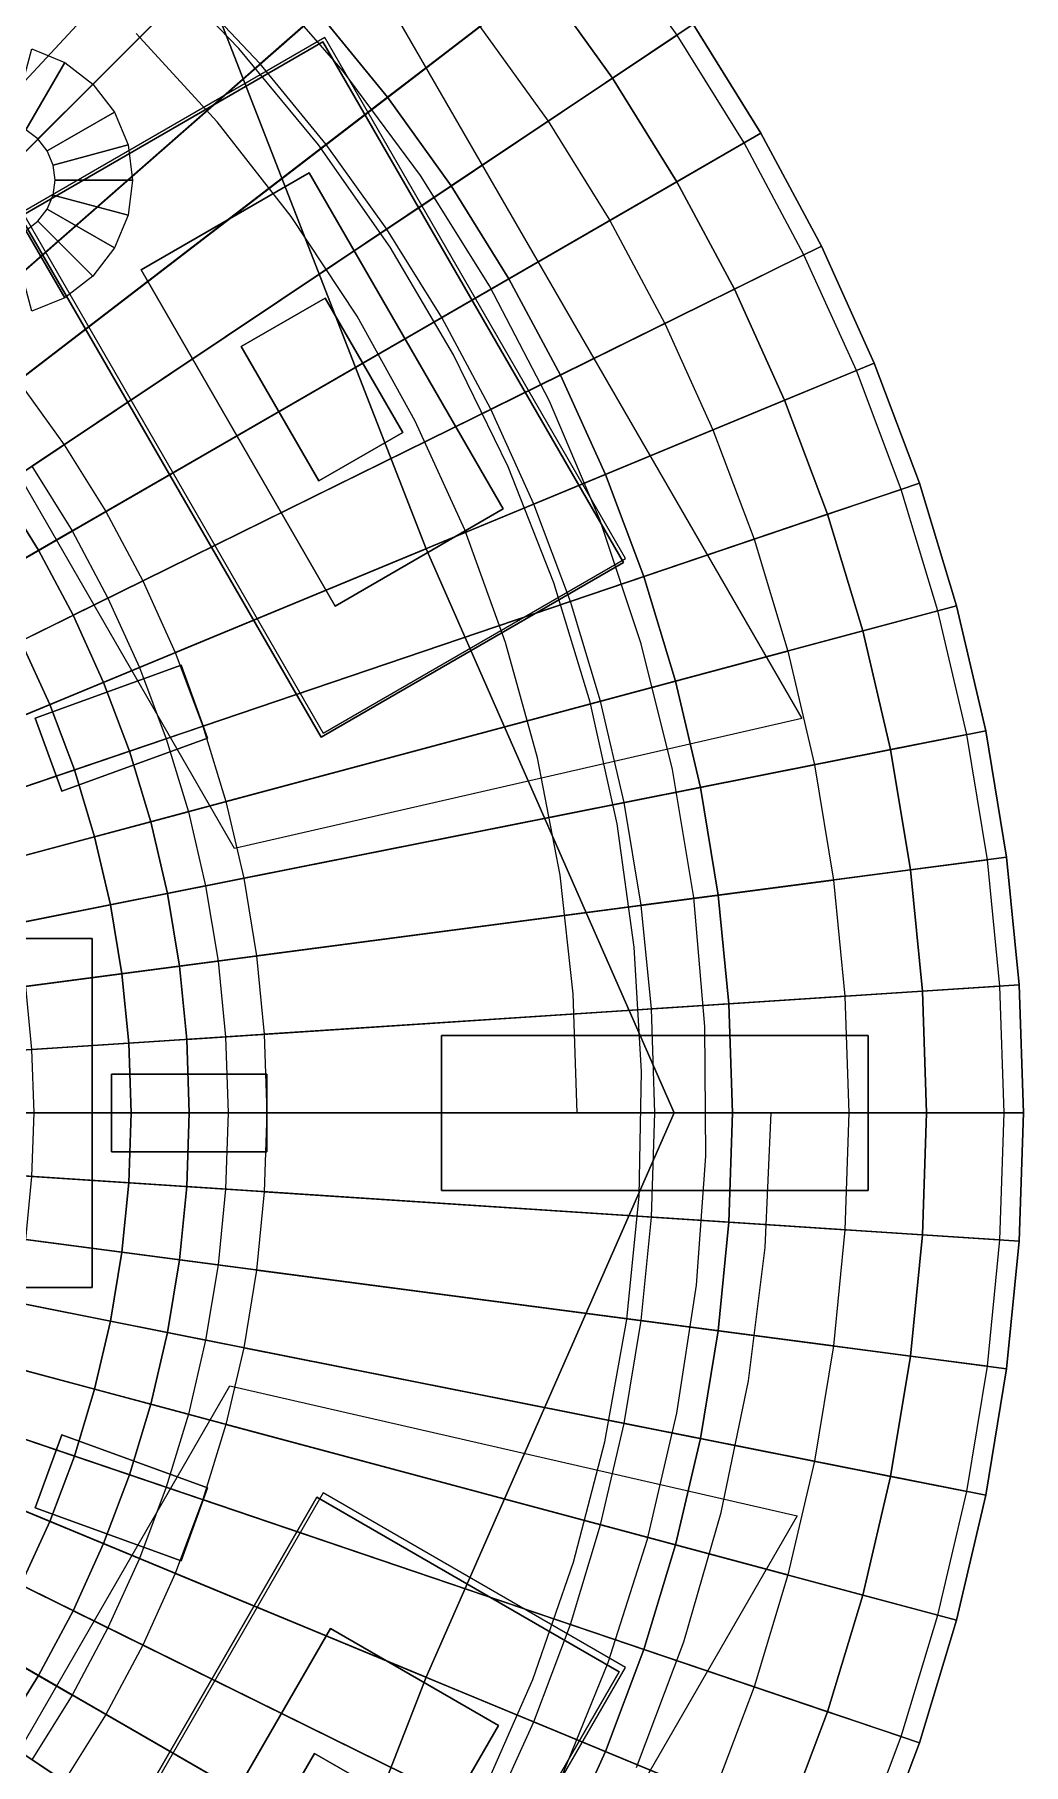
# Model space of a CAD drawing. Header units: millimetres. Extents: x -101 to 238, y -101 to 101.
# Drawn here: x 50 to 101, y -33.6 to 55.6 of the extents above; entities that cross this region are included whole.
import ezdxf

# ---------------------------------------------------------------- set-up
doc = ezdxf.new("R2010")
doc.units = ezdxf.units.MM
doc.header["$MEASUREMENT"] = 0
for name, color, linetype in [('AMBER_RING', 30, 'Continuous'), ('ANTENNA_COIL', 30, 'Continuous'), ('BASE_NOTCHES', 8, 'Continuous'), ('BATTERY_TAB', 30, 'Continuous'), ('INNER_CAVITY', 7, 'Continuous'), ('LED_CORE', 30, 'Continuous'), ('LED_LENS', 4, 'Continuous'), ('PCB_BOARD', 3, 'Continuous'), ('PCB_COMPONENTS', 8, 'Continuous'), ('PCB_HOLES', 7, 'Continuous'), ('POTTING_TRAY', 9, 'Continuous'), ('REFLECTOR_POCKET', 8, 'Continuous'), ('SEALED_BASE', 8, 'Continuous'), ('SOLAR_BEZEL', 8, 'Continuous'), ('TOP_FACETS', 9, 'Continuous'), ('TOP_HOUSING', 8, 'Continuous')]:
    doc.layers.add(name, color=color, linetype=linetype)

# ---------------------------------------------------------------- blocks, each defined once
blk = doc.blocks.new('*U3')
at = {"layer": 'LED_CORE'}
for points in [[(4, 3.9039, 4.5), (4, -1.0961, 4.5), (-4, -1.0961, 4.5), (-4, 3.9039, 4.5)], [(4, 3.9039, 2.5), (4, 3.9039, 4.5), (-4, 3.9039, 4.5), (-4, 3.9039, 2.5)], [(-4, 3.9039, 2.5), (-4, 3.9039, 4.5), (-4, -1.0961, 4.5), (-4, -1.0961, 2.5)], [(4, -1.0961, 2.5), (4, -1.0961, 4.5), (4, 3.9039, 4.5), (4, 3.9039, 2.5)], [(-4, -1.0961, 2.5), (-4, -1.0961, 4.5), (4, -1.0961, 4.5), (4, -1.0961, 2.5)]]:
    blk.add_3dface(points, dxfattribs=at)
at = {"layer": 'LED_LENS'}
for points in [[(10, 6.4039, 3), (10, -3.5961, 3), (-10, -3.5961, 3), (-10, 6.4039, 3)], [(10, 6.4039), (10, 6.4039, 3), (-10, 6.4039, 3), (-10, 6.4039)], [(-10, 6.4039), (-10, 6.4039, 3), (-10, -3.5961, 3), (-10, -3.5961)], [(10, -3.5961), (10, -3.5961, 3), (10, 6.4039, 3), (10, 6.4039)], [(-10, -3.5961), (-10, -3.5961, 3), (10, -3.5961, 3), (10, -3.5961)]]:
    blk.add_3dface(points, dxfattribs=at)
at = {"layer": 'REFLECTOR_POCKET'}
for points in [[(15.5, 10.4039, 0.5), (15.5, -7.5961, 0.5), (-15.5, -7.5961, 0.5), (-15.5, 10.4039, 0.5)], [(15.5, 10.4039, -4.5), (15.5, 10.4039, 0.5), (-15.5, 10.4039, 0.5), (-15.5, 10.4039, -4.5)], [(-15.5, 10.4039, -4.5), (-15.5, 10.4039, 0.5), (-15.5, -7.5961, 0.5), (-15.5, -7.5961, -4.5)], [(15.5, -7.5961, -4.5), (15.5, -7.5961, 0.5), (15.5, 10.4039, 0.5), (15.5, 10.4039, -4.5)], [(-15.5, -7.5961, -4.5), (-15.5, -7.5961, 0.5), (15.5, -7.5961, 0.5), (15.5, -7.5961, -4.5)]]:
    blk.add_3dface(points, dxfattribs=at)
at = {"layer": 'TOP_FACETS'}
blk.add_3dface([(18.2305, -14.3369, -2.5), (-18.2305, -14.3369, -2.5), (-27.0517, 14.3369, -2.5), (27.0517, 14.3369, -2.5)], dxfattribs=at)
blk = doc.blocks.new('*U4')
at = {"color": 0, "linetype": 'ByBlock', "lineweight": -2, "transparency": 16777216}
for p, rotation in [((63.633, 36.589, 138.5), 299.9999999999999), ((63.4, -37.022, 138.5), 239.9999999999999)]:
    blk.add_blockref('*U3', p, dxfattribs=dict(at, rotation=rotation))

msp = doc.modelspace()

# ---------------------------------------------------------------- linework, layer by layer
at = {"layer": 'AMBER_RING'}
for points in [[(61.6509, 54.0664, 113), (57.9828, 57.9828, 113), (71.4178, 71.4178, 113), (75.9358, 66.5939, 113)], [(65.055, 49.9184, 113), (61.6509, 54.0664, 113), (75.9358, 66.5939, 113), (80.1287, 61.4849, 113)], [(68.1805, 45.5568, 113), (65.055, 49.9184, 113), (80.1287, 61.4849, 113), (83.9784, 56.1126, 113)], [(71.0141, 41, 113), (68.1805, 45.5568, 113), (83.9784, 56.1126, 113), (87.4686, 50.5, 113)], [(87.4686, 50.5, 113), (83.9784, 56.1126, 113), (83.9784, 56.1126, 117), (87.4686, 50.5, 117)], [(73.5436, 36.2677, 113), (71.0141, 41, 113), (87.4686, 50.5, 113), (90.5841, 44.6712, 113)], [(90.5841, 44.6712, 113), (87.4686, 50.5, 113), (87.4686, 50.5, 117), (90.5841, 44.6712, 117)], [(75.7581, 31.38, 113), (73.5436, 36.2677, 113), (90.5841, 44.6712, 113), (93.3118, 38.651, 113)], [(93.3118, 38.651, 113), (90.5841, 44.6712, 113), (90.5841, 44.6712, 117), (93.3118, 38.651, 117)], [(77.6483, 26.358, 113), (75.7581, 31.38, 113), (93.3118, 38.651, 113), (95.6399, 32.4654, 113)], [(95.6399, 32.4654, 113), (93.3118, 38.651, 113), (93.3118, 38.651, 117), (95.6399, 32.4654, 117)], [(79.2059, 21.2232, 113), (77.6483, 26.358, 113), (95.6399, 32.4654, 113), (97.5585, 26.1407, 113)], [(97.5585, 26.1407, 113), (95.6399, 32.4654, 113), (95.6399, 32.4654, 117), (97.5585, 26.1407, 117)], [(80.4244, 15.9974, 113), (79.2059, 21.2232, 113), (97.5585, 26.1407, 113), (99.0593, 19.7041, 113)], [(99.0593, 19.7041, 113), (97.5585, 26.1407, 113), (97.5585, 26.1407, 117), (99.0593, 19.7041, 117)], [(81.2985, 10.7031, 113), (80.4244, 15.9974, 113), (99.0593, 19.7041, 113), (100.1359, 13.1831, 113)], [(100.1359, 13.1831, 113), (99.0593, 19.7041, 113), (99.0593, 19.7041, 117), (100.1359, 13.1831, 117)], [(81.8244, 5.3631, 113), (81.2985, 10.7031, 113), (100.1359, 13.1831, 113), (100.7838, 6.6057, 113)], [(100.7838, 6.6057, 113), (100.1359, 13.1831, 113), (100.1359, 13.1831, 117), (100.7838, 6.6057, 117)], [(82, 0, 113), (81.8244, 5.3631, 113), (100.7838, 6.6057, 113), (101, 0, 113)], [(101, 0, 113), (100.7838, 6.6057, 113), (100.7838, 6.6057, 117), (101, 0, 117)], [(81.8244, -5.3631, 113), (82, 0, 113), (101, 0, 113), (100.7838, -6.6057, 113)], [(100.7838, -6.6057, 113), (101, 0, 113), (101, 0, 117), (100.7838, -6.6057, 117)], [(81.2985, -10.7031, 113), (81.8244, -5.3631, 113), (100.7838, -6.6057, 113), (100.1359, -13.1831, 113)], [(100.1359, -13.1831, 113), (100.7838, -6.6057, 113), (100.7838, -6.6057, 117), (100.1359, -13.1831, 117)], [(80.4244, -15.9974, 113), (81.2985, -10.7031, 113), (100.1359, -13.1831, 113), (99.0593, -19.7041, 113)], [(99.0593, -19.7041, 113), (100.1359, -13.1831, 113), (100.1359, -13.1831, 117), (99.0593, -19.7041, 117)], [(79.2059, -21.2232, 113), (80.4244, -15.9974, 113), (99.0593, -19.7041, 113), (97.5585, -26.1407, 113)], [(97.5585, -26.1407, 113), (99.0593, -19.7041, 113), (99.0593, -19.7041, 117), (97.5585, -26.1407, 117)], [(77.6483, -26.358, 113), (79.2059, -21.2232, 113), (97.5585, -26.1407, 113), (95.6399, -32.4654, 113)], [(75.7581, -31.38, 113), (77.6483, -26.358, 113), (95.6399, -32.4654, 113), (93.3118, -38.651, 113)], [(95.6399, -32.4654, 113), (97.5585, -26.1407, 113), (97.5585, -26.1407, 117), (95.6399, -32.4654, 117)], [(73.5436, -36.2677, 113), (75.7581, -31.38, 113), (93.3118, -38.651, 113), (90.5841, -44.6712, 113)], [(93.3118, -38.651, 113), (95.6399, -32.4654, 113), (95.6399, -32.4654, 117), (93.3118, -38.651, 117)]]:
    msp.add_3dface(points, dxfattribs=at)
at = {"layer": 'ANTENNA_COIL'}
for p, q in [((60.5646, 54.8699, 84.5586), (56.0821, 59.5015, 84.5649)), ((65.9275, 53.6986, 85.0544), (61.5221, 58.7548, 85.0607)), ((59.4472, 51.0776, 84.0565), (55.2677, 55.6321, 84.0628)), ((64.6663, 49.9021, 84.5523), (60.5646, 54.8699, 84.5586)), ((69.9189, 48.3137, 85.0481), (65.9275, 53.6986, 85.0544)), ((63.2529, 46.2104, 84.0502), (59.4472, 51.0776, 84.0565)), ((68.3619, 44.6293, 84.546), (64.6663, 49.9021, 84.5523)), ((73.4718, 42.6339, 85.0418), (69.9189, 48.3137, 85.0481)), ((66.6614, 41.0614, 84.0439), (63.2529, 46.2104, 84.0502)), ((71.6288, 39.0845, 84.5397), (68.3619, 44.6293, 84.546)), ((76.5647, 36.6947, 85.0356), (73.4718, 42.6339, 85.0418)), ((69.652, 35.6626, 84.0377), (66.6614, 41.0614, 84.0439)), ((74.4473, 33.3025, 84.5335), (71.6288, 39.0845, 84.5397)), ((79.1787, 30.5333, 85.0293), (76.5647, 36.6947, 85.0356)), ((72.2066, 30.048, 84.0314), (69.652, 35.6626, 84.0377)), ((76.8003, 27.3195, 84.5272), (74.4473, 33.3025, 84.5335)), ((81.2981, 24.1882, 85.023), (79.1787, 30.5333, 85.0293)), ((74.3098, 24.2527, 84.0251), (72.2066, 30.048, 84.0314)), ((78.6735, 21.1729, 84.5209), (76.8003, 27.3195, 84.5272)), ((75.9489, 18.3129, 84.0188), (74.3098, 24.2527, 84.0251)), ((82.9102, 17.6991, 85.0167), (81.2981, 24.1882, 85.023)), ((80.056, 14.901, 84.5146), (78.6735, 21.1729, 84.5209)), ((77.1143, 12.2657, 84.0126), (75.9489, 18.3129, 84.0188)), ((84.0054, 11.1063, 85.0105), (82.9102, 17.6991, 85.0167)), ((80.9395, 8.5429, 84.5084), (80.056, 14.901, 84.5146)), ((77.7992, 6.1487, 84.0063), (77.1143, 12.2657, 84.0126)), ((84.5775, 4.4511, 85.0042), (84.0054, 11.1063, 85.0105)), ((81.3192, 2.1383, 84.5021), (80.9395, 8.5429, 84.5084)), ((78, 0, 84), (77.7992, 6.1487, 84.0063)), ((84.6235, -2.2252, 84.9979), (84.5775, 4.4511, 85.0042)), ((81.1931, -4.273, 84.4958), (81.3192, 2.1383, 84.5021)), ((87.6847, -6.9299, 85.4937), (88, 0, 85.5)), ((84.1435, -8.8811, 84.9916), (84.6235, -2.2252, 84.9979)), ((80.5626, -10.6512, 84.4895), (81.1931, -4.273, 84.4958)), ((86.8249, -13.8102, 85.4874), (87.6847, -6.9299, 85.4937)), ((83.1411, -15.4752, 84.9854), (84.1435, -8.8811, 84.9916)), ((79.432, -16.9566, 84.4833), (80.5626, -10.6512, 84.4895)), ((85.4262, -20.5981, 85.4812), (86.8249, -13.8102, 85.4874)), ((81.623, -21.9667, 84.9791), (83.1411, -15.4752, 84.9854)), ((77.8091, -23.1501, 84.477), (79.432, -16.9566, 84.4833)), ((83.4981, -27.2516, 85.4749), (85.4262, -20.5981, 85.4812)), ((79.5992, -28.3152, 84.9728), (81.623, -21.9667, 84.9791)), ((75.7042, -29.1934, 84.4707), (77.8091, -23.1501, 84.477)), ((81.0528, -33.7293, 85.4686), (83.4981, -27.2516, 85.4749)), ((77.0827, -34.4814, 84.9665), (79.5992, -28.3152, 84.9728)), ((73.1311, -35.0491, 84.4644), (75.7042, -29.1934, 84.4707))]:
    msp.add_line(p, q, dxfattribs=at)
at = {"layer": 'BASE_NOTCHES'}
for points in [[(71, -4, 8.5), (93, -4, 8.5), (93, 4, 8.5), (71, 4, 8.5)], [(71, -4, 11.5), (71, 4, 11.5), (93, 4, 11.5), (93, -4, 11.5)], [(93, 4, 8.5), (93, 4, 11.5), (71, 4, 11.5), (71, 4, 8.5)], [(71, 4, 8.5), (71, 4, 11.5), (71, -4, 11.5), (71, -4, 8.5)], [(93, -4, 8.5), (93, -4, 11.5), (93, 4, 11.5), (93, 4, 8.5)], [(71, -4, 8.5), (71, -4, 11.5), (93, -4, 11.5), (93, -4, 8.5)]]:
    msp.add_3dface(points, dxfattribs=at)
at = {"layer": 'BATTERY_TAB'}
for points in [[(37, -9, 30), (53, -9, 30), (53, 9, 30), (37, 9, 30)], [(37, -9, 32), (37, 9, 32), (53, 9, 32), (53, -9, 32)], [(53, 9, 30), (53, 9, 32), (37, 9, 32), (37, 9, 30)], [(53, -9, 30), (53, -9, 32), (53, 9, 32), (53, 9, 30)], [(37, -9, 30), (37, -9, 32), (53, -9, 32), (53, -9, 30)]]:
    msp.add_3dface(points, dxfattribs=at)
at = {"layer": 'INNER_CAVITY'}
for points in [[(50.2295, 29, 113), (48.2252, 32.2231, 113), (48.2252, 32.2231, 136), (50.2295, 29, 136)], [(52.0186, 25.6527, 113), (50.2295, 29, 113), (50.2295, 29, 136), (52.0186, 25.6527, 136)], [(53.585, 22.1956, 113), (52.0186, 25.6527, 113), (52.0186, 25.6527, 136), (53.585, 22.1956, 136)], [(54.9219, 18.6435, 113), (53.585, 22.1956, 113), (53.585, 22.1956, 136), (54.9219, 18.6435, 136)], [(56.0237, 15.0115, 113), (54.9219, 18.6435, 113), (54.9219, 18.6435, 136), (56.0237, 15.0115, 136)], [(56.8855, 11.3152, 113), (56.0237, 15.0115, 113), (56.0237, 15.0115, 136), (56.8855, 11.3152, 136)], [(57.5038, 7.5705, 113), (56.8855, 11.3152, 113), (56.8855, 11.3152, 136), (57.5038, 7.5705, 136)], [(57.8758, 3.7934, 113), (57.5038, 7.5705, 113), (57.5038, 7.5705, 136), (57.8758, 3.7934, 136)], [(58, 0, 113), (57.8758, 3.7934, 113), (57.8758, 3.7934, 136), (58, 0, 136)], [(57.8758, -3.7934, 113), (58, 0, 113), (58, 0, 136), (57.8758, -3.7934, 136)], [(57.5038, -7.5705, 113), (57.8758, -3.7934, 113), (57.8758, -3.7934, 136), (57.5038, -7.5705, 136)], [(56.8855, -11.3152, 113), (57.5038, -7.5705, 113), (57.5038, -7.5705, 136), (56.8855, -11.3152, 136)], [(56.0237, -15.0115, 113), (56.8855, -11.3152, 113), (56.8855, -11.3152, 136), (56.0237, -15.0115, 136)], [(54.9219, -18.6435, 113), (56.0237, -15.0115, 113), (56.0237, -15.0115, 136), (54.9219, -18.6435, 136)], [(53.585, -22.1956, 113), (54.9219, -18.6435, 113), (54.9219, -18.6435, 136), (53.585, -22.1956, 136)], [(52.0186, -25.6527, 113), (53.585, -22.1956, 113), (53.585, -22.1956, 136), (52.0186, -25.6527, 136)], [(50.2295, -29, 113), (52.0186, -25.6527, 113), (52.0186, -25.6527, 136), (50.2295, -29, 136)], [(48.2252, -32.2231, 113), (50.2295, -29, 113), (50.2295, -29, 136), (48.2252, -32.2231, 136)]]:
    msp.add_3dface(points, dxfattribs=at)
at = {"layer": 'PCB_BOARD'}
for points in [[(0, 0, 58), (58.6899, 58.6899, 58), (29.0839, 70.2148, 58)], [(0, 0, 58), (70.2148, 29.0839, 58), (58.6899, 58.6899, 58)], [(70.2148, 29.0839, 55.8), (58.6899, 58.6899, 55.8), (58.6899, 58.6899, 58), (70.2148, 29.0839, 58)], [(0, 0, 58), (83, 0, 58), (70.2148, 29.0839, 58)], [(83, 0, 55.8), (70.2148, 29.0839, 55.8), (70.2148, 29.0839, 58), (83, 0, 58)], [(0, 0, 58), (29.0839, -70.2148, 58), (58.6899, -58.6899, 58)], [(0, 0, 58), (58.6899, -58.6899, 58), (70.2148, -29.0839, 58)], [(0, 0, 58), (70.2148, -29.0839, 58), (83, 0, 58)], [(70.2148, -29.0839, 55.8), (83, 0, 55.8), (83, 0, 58), (70.2148, -29.0839, 58)], [(58.6899, -58.6899, 55.8), (70.2148, -29.0839, 55.8), (70.2148, -29.0839, 58), (58.6899, -58.6899, 58)]]:
    msp.add_3dface(points, dxfattribs=at)
at = {"layer": 'PCB_COMPONENTS'}
for points in [[(51.4274, 16.5897, 58.7), (58.945, 19.3259, 58.7), (57.5769, 23.0846, 58.7), (50.0594, 20.3485, 58.7)], [(51.4274, 16.5897, 61.7), (50.0594, 20.3485, 61.7), (57.5769, 23.0846, 61.7), (58.945, 19.3259, 61.7)], [(57.5769, 23.0846, 58.7), (57.5769, 23.0846, 61.7), (50.0594, 20.3485, 61.7), (50.0594, 20.3485, 58.7)], [(58.945, 19.3259, 58.7), (58.945, 19.3259, 61.7), (57.5769, 23.0846, 61.7), (57.5769, 23.0846, 58.7)], [(50.0594, 20.3485, 58.7), (50.0594, 20.3485, 61.7), (51.4274, 16.5897, 61.7), (51.4274, 16.5897, 58.7)], [(51.4274, 16.5897, 58.7), (51.4274, 16.5897, 61.7), (58.945, 19.3259, 61.7), (58.945, 19.3259, 58.7)], [(54, -2, 58.7), (62, -2, 58.7), (62, 2, 58.7), (54, 2, 58.7)], [(54, -2, 61.7), (54, 2, 61.7), (62, 2, 61.7), (62, -2, 61.7)], [(62, 2, 58.7), (62, 2, 61.7), (54, 2, 61.7), (54, 2, 58.7)], [(54, 2, 58.7), (54, 2, 61.7), (54, -2, 61.7), (54, -2, 58.7)], [(62, -2, 58.7), (62, -2, 61.7), (62, 2, 61.7), (62, 2, 58.7)], [(54, -2, 58.7), (54, -2, 61.7), (62, -2, 61.7), (62, -2, 58.7)], [(50.0594, -20.3485, 58.7), (57.5769, -23.0846, 58.7), (58.945, -19.3259, 58.7), (51.4274, -16.5897, 58.7)], [(50.0594, -20.3485, 61.7), (51.4274, -16.5897, 61.7), (58.945, -19.3259, 61.7), (57.5769, -23.0846, 61.7)], [(51.4274, -16.5897, 58.7), (51.4274, -16.5897, 61.7), (50.0594, -20.3485, 61.7), (50.0594, -20.3485, 58.7)], [(58.945, -19.3259, 58.7), (58.945, -19.3259, 61.7), (51.4274, -16.5897, 61.7), (51.4274, -16.5897, 58.7)], [(57.5769, -23.0846, 58.7), (57.5769, -23.0846, 61.7), (58.945, -19.3259, 61.7), (58.945, -19.3259, 58.7)], [(50.0594, -20.3485, 58.7), (50.0594, -20.3485, 61.7), (57.5769, -23.0846, 61.7), (57.5769, -23.0846, 58.7)]]:
    msp.add_3dface(points, dxfattribs=at)
at = {"layer": 'PCB_HOLES'}
for points in [[(49.5833, 50.6813, 58.2), (48.8597, 50.981, 58.2), (49.895, 54.8447, 58.2), (51.5833, 54.1454, 58.2)], [(50.2046, 50.2046, 58.2), (49.5833, 50.6813, 58.2), (51.5833, 54.1454, 58.2), (53.033, 53.033, 58.2)], [(50.6813, 49.5833, 58.2), (50.2046, 50.2046, 58.2), (53.033, 53.033, 58.2), (54.1454, 51.5833, 58.2)], [(50.981, 48.8597, 58.2), (50.6813, 49.5833, 58.2), (54.1454, 51.5833, 58.2), (54.8447, 49.895, 58.2)], [(51.0833, 48.0833, 58.2), (50.981, 48.8597, 58.2), (54.8447, 49.895, 58.2), (55.0833, 48.0833, 58.2)], [(50.6813, 46.5833, 58.2), (50.981, 47.3068, 58.2), (54.8447, 46.2715, 58.2), (54.1454, 44.5833, 58.2)], [(50.981, 47.3068, 58.2), (51.0833, 48.0833, 58.2), (55.0833, 48.0833, 58.2), (54.8447, 46.2715, 58.2)], [(50.2046, 45.9619, 58.2), (50.6813, 46.5833, 58.2), (54.1454, 44.5833, 58.2), (53.033, 43.1335, 58.2)], [(48.8597, 45.1855, 58.2), (49.5833, 45.4852, 58.2), (51.5833, 42.0211, 58.2), (49.895, 41.3218, 58.2)], [(49.5833, 45.4852, 58.2), (50.2046, 45.9619, 58.2), (53.033, 43.1335, 58.2), (51.5833, 42.0211, 58.2)]]:
    msp.add_3dface(points, dxfattribs=at)
at = {"layer": 'POTTING_TRAY'}
for points in [[(0, 0, 14), (0, 0, 14), (49.328, 24.3259, 14), (50.8134, 21.0476, 14)], [(50.8134, 21.0476, 8), (49.328, 24.3259, 8), (49.328, 24.3259, 14), (50.8134, 21.0476, 14)], [(0, 0, 14), (0, 0, 14), (50.8134, 21.0476, 14), (52.0812, 17.6792, 14)], [(52.0812, 17.6792, 8), (50.8134, 21.0476, 8), (50.8134, 21.0476, 14), (52.0812, 17.6792, 14)], [(0, 0, 14), (0, 0, 14), (52.0812, 17.6792, 14), (53.1259, 14.235, 14)], [(53.1259, 14.235, 8), (52.0812, 17.6792, 8), (52.0812, 17.6792, 14), (53.1259, 14.235, 14)], [(0, 0, 14), (0, 0, 14), (53.1259, 14.235, 14), (53.9432, 10.73, 14)], [(53.9432, 10.73, 8), (53.1259, 14.235, 8), (53.1259, 14.235, 14), (53.9432, 10.73, 14)], [(0, 0, 14), (0, 0, 14), (53.9432, 10.73, 14), (54.5295, 7.1789, 14)], [(54.5295, 7.1789, 8), (53.9432, 10.73, 8), (53.9432, 10.73, 14), (54.5295, 7.1789, 14)], [(0, 0, 14), (0, 0, 14), (54.5295, 7.1789, 14), (54.8822, 3.5972, 14)], [(54.8822, 3.5972, 8), (54.5295, 7.1789, 8), (54.5295, 7.1789, 14), (54.8822, 3.5972, 14)], [(0, 0, 14), (0, 0, 14), (54.8822, 3.5972, 14), (55, 0, 14)], [(55, 0, 8), (54.8822, 3.5972, 8), (54.8822, 3.5972, 14), (55, 0, 14)], [(0, 0, 14), (0, 0, 14), (50.8134, -21.0476, 14), (49.328, -24.3259, 14)], [(0, 0, 14), (0, 0, 14), (52.0812, -17.6792, 14), (50.8134, -21.0476, 14)], [(0, 0, 14), (0, 0, 14), (53.1259, -14.235, 14), (52.0812, -17.6792, 14)], [(0, 0, 14), (0, 0, 14), (53.9432, -10.73, 14), (53.1259, -14.235, 14)], [(0, 0, 14), (0, 0, 14), (54.5295, -7.1789, 14), (53.9432, -10.73, 14)], [(0, 0, 14), (0, 0, 14), (54.8822, -3.5972, 14), (54.5295, -7.1789, 14)], [(0, 0, 14), (0, 0, 14), (55, 0, 14), (54.8822, -3.5972, 14)], [(54.8822, -3.5972, 8), (55, 0, 8), (55, 0, 14), (54.8822, -3.5972, 14)], [(54.5295, -7.1789, 8), (54.8822, -3.5972, 8), (54.8822, -3.5972, 14), (54.5295, -7.1789, 14)], [(53.9432, -10.73, 8), (54.5295, -7.1789, 8), (54.5295, -7.1789, 14), (53.9432, -10.73, 14)], [(53.1259, -14.235, 8), (53.9432, -10.73, 8), (53.9432, -10.73, 14), (53.1259, -14.235, 14)], [(52.0812, -17.6792, 8), (53.1259, -14.235, 8), (53.1259, -14.235, 14), (52.0812, -17.6792, 14)], [(50.8134, -21.0476, 8), (52.0812, -17.6792, 8), (52.0812, -17.6792, 14), (50.8134, -21.0476, 14)], [(49.328, -24.3259, 8), (50.8134, -21.0476, 8), (50.8134, -21.0476, 14), (49.328, -24.3259, 14)]]:
    msp.add_3dface(points, dxfattribs=at)
at = {"layer": 'REFLECTOR_POCKET'}
for points in [[(80.4961, 28.5766, 134), (64.9961, 55.4234, 134), (49.4077, 46.4234, 134), (64.9077, 19.5766, 134)], [(64.9961, -55.4234, 134), (80.4961, -28.5766, 134), (64.9077, -19.5766, 134), (49.4077, -46.4234, 134)]]:
    msp.add_3dface(points, dxfattribs=at)
at = {"layer": 'SEALED_BASE'}
for points in [[(0, 0), (0, 0), (48, 83.1384), (53.3347, 79.8211)], [(30.5564, 45.7308, 8), (27.5, 47.6314, 8), (48, 83.1384, 8), (53.3347, 79.8211, 8)], [(0, 0), (0, 0), (53.3347, 79.8211), (58.4411, 76.1619)], [(33.4819, 43.6344, 8), (30.5564, 45.7308, 8), (53.3347, 79.8211, 8), (58.4411, 76.1619, 8)], [(0, 0), (0, 0), (58.4411, 76.1619), (63.2972, 72.1766)], [(36.264, 41.3512, 8), (33.4819, 43.6344, 8), (58.4411, 76.1619, 8), (63.2972, 72.1766, 8)], [(0, 0), (0, 0), (63.2972, 72.1766), (67.8823, 67.8823)], [(38.8909, 38.8909, 8), (36.264, 41.3512, 8), (63.2972, 72.1766, 8), (67.8823, 67.8823, 8)], [(0, 0), (0, 0), (67.8823, 67.8823), (72.1766, 63.2972)], [(41.3512, 36.264, 8), (38.8909, 38.8909, 8), (67.8823, 67.8823, 8), (72.1766, 63.2972, 8)], [(0, 0), (0, 0), (72.1766, 63.2972), (76.1619, 58.4411)], [(43.6344, 33.4819, 8), (41.3512, 36.264, 8), (72.1766, 63.2972, 8), (76.1619, 58.4411, 8)], [(0, 0), (0, 0), (76.1619, 58.4411), (79.8211, 53.3347)], [(45.7308, 30.5564, 8), (43.6344, 33.4819, 8), (76.1619, 58.4411, 8), (79.8211, 53.3347, 8)], [(79.8211, 53.3347), (76.1619, 58.4411), (76.1619, 58.4411, 8), (79.8211, 53.3347, 8)], [(0, 0), (0, 0), (79.8211, 53.3347), (83.1384, 48)], [(47.6314, 27.5, 8), (45.7308, 30.5564, 8), (79.8211, 53.3347, 8), (83.1384, 48, 8)], [(83.1384, 48), (79.8211, 53.3347), (79.8211, 53.3347, 8), (83.1384, 48, 8)], [(0, 0), (0, 0), (83.1384, 48), (86.0998, 42.4597)], [(49.328, 24.3259, 8), (47.6314, 27.5, 8), (83.1384, 48, 8), (86.0998, 42.4597, 8)], [(86.0998, 42.4597), (83.1384, 48), (83.1384, 48, 8), (86.0998, 42.4597, 8)], [(0, 0), (0, 0), (86.0998, 42.4597), (88.6924, 36.7376)], [(50.8134, 21.0476, 8), (49.328, 24.3259, 8), (86.0998, 42.4597, 8), (88.6924, 36.7376, 8)], [(88.6924, 36.7376), (86.0998, 42.4597), (86.0998, 42.4597, 8), (88.6924, 36.7376, 8)], [(0, 0), (0, 0), (88.6924, 36.7376), (90.9053, 30.8582)], [(52.0812, 17.6792, 8), (50.8134, 21.0476, 8), (88.6924, 36.7376, 8), (90.9053, 30.8582, 8)], [(90.9053, 30.8582), (88.6924, 36.7376), (88.6924, 36.7376, 8), (90.9053, 30.8582, 8)], [(0, 0), (0, 0), (90.9053, 30.8582), (92.7289, 24.8466)], [(53.1259, 14.235, 8), (52.0812, 17.6792, 8), (90.9053, 30.8582, 8), (92.7289, 24.8466, 8)], [(92.7289, 24.8466), (90.9053, 30.8582), (90.9053, 30.8582, 8), (92.7289, 24.8466, 8)], [(0, 0), (0, 0), (92.7289, 24.8466), (94.1554, 18.7287)], [(53.9432, 10.73, 8), (53.1259, 14.235, 8), (92.7289, 24.8466, 8), (94.1554, 18.7287, 8)], [(94.1554, 18.7287), (92.7289, 24.8466), (92.7289, 24.8466, 8), (94.1554, 18.7287, 8)], [(0, 0), (0, 0), (94.1554, 18.7287), (95.1787, 12.5305)], [(54.5295, 7.1789, 8), (53.9432, 10.73, 8), (94.1554, 18.7287, 8), (95.1787, 12.5305, 8)], [(95.1787, 12.5305), (94.1554, 18.7287), (94.1554, 18.7287, 8), (95.1787, 12.5305, 8)], [(0, 0), (0, 0), (95.1787, 12.5305), (95.7945, 6.2787)], [(54.8822, 3.5972, 8), (54.5295, 7.1789, 8), (95.1787, 12.5305, 8), (95.7945, 6.2787, 8)], [(95.7945, 6.2787), (95.1787, 12.5305), (95.1787, 12.5305, 8), (95.7945, 6.2787, 8)], [(0, 0), (0, 0), (95.7945, 6.2787), (96, 0)], [(55, 0, 8), (54.8822, 3.5972, 8), (95.7945, 6.2787, 8), (96, 0, 8)], [(96, 0), (95.7945, 6.2787), (95.7945, 6.2787, 8), (96, 0, 8)], [(0, 0), (0, 0), (53.3347, -79.8211), (48, -83.1384)], [(0, 0), (0, 0), (58.4411, -76.1619), (53.3347, -79.8211)], [(0, 0), (0, 0), (63.2972, -72.1766), (58.4411, -76.1619)], [(0, 0), (0, 0), (67.8823, -67.8823), (63.2972, -72.1766)], [(0, 0), (0, 0), (72.1766, -63.2972), (67.8823, -67.8823)], [(0, 0), (0, 0), (76.1619, -58.4411), (72.1766, -63.2972)], [(0, 0), (0, 0), (79.8211, -53.3347), (76.1619, -58.4411)], [(0, 0), (0, 0), (83.1384, -48), (79.8211, -53.3347)], [(0, 0), (0, 0), (86.0998, -42.4597), (83.1384, -48)], [(0, 0), (0, 0), (88.6924, -36.7376), (86.0998, -42.4597)], [(0, 0), (0, 0), (90.9053, -30.8582), (88.6924, -36.7376)], [(0, 0), (0, 0), (92.7289, -24.8466), (90.9053, -30.8582)], [(0, 0), (0, 0), (94.1554, -18.7287), (92.7289, -24.8466)], [(0, 0), (0, 0), (95.1787, -12.5305), (94.1554, -18.7287)], [(0, 0), (0, 0), (95.7945, -6.2787), (95.1787, -12.5305)], [(0, 0), (0, 0), (96, 0), (95.7945, -6.2787)], [(54.8822, -3.5972, 8), (55, 0, 8), (96, 0, 8), (95.7945, -6.2787, 8)], [(95.7945, -6.2787), (96, 0), (96, 0, 8), (95.7945, -6.2787, 8)], [(54.5295, -7.1789, 8), (54.8822, -3.5972, 8), (95.7945, -6.2787, 8), (95.1787, -12.5305, 8)], [(95.1787, -12.5305), (95.7945, -6.2787), (95.7945, -6.2787, 8), (95.1787, -12.5305, 8)], [(53.9432, -10.73, 8), (54.5295, -7.1789, 8), (95.1787, -12.5305, 8), (94.1554, -18.7287, 8)], [(53.1259, -14.235, 8), (53.9432, -10.73, 8), (94.1554, -18.7287, 8), (92.7289, -24.8466, 8)], [(94.1554, -18.7287), (95.1787, -12.5305), (95.1787, -12.5305, 8), (94.1554, -18.7287, 8)], [(52.0812, -17.6792, 8), (53.1259, -14.235, 8), (92.7289, -24.8466, 8), (90.9053, -30.8582, 8)], [(50.8134, -21.0476, 8), (52.0812, -17.6792, 8), (90.9053, -30.8582, 8), (88.6924, -36.7376, 8)], [(92.7289, -24.8466), (94.1554, -18.7287), (94.1554, -18.7287, 8), (92.7289, -24.8466, 8)], [(49.328, -24.3259, 8), (50.8134, -21.0476, 8), (88.6924, -36.7376, 8), (86.0998, -42.4597, 8)], [(47.6314, -27.5, 8), (49.328, -24.3259, 8), (86.0998, -42.4597, 8), (83.1384, -48, 8)], [(90.9053, -30.8582), (92.7289, -24.8466), (92.7289, -24.8466, 8), (90.9053, -30.8582, 8)], [(45.7308, -30.5564, 8), (47.6314, -27.5, 8), (83.1384, -48, 8), (79.8211, -53.3347, 8)], [(43.6344, -33.4819, 8), (45.7308, -30.5564, 8), (79.8211, -53.3347, 8), (76.1619, -58.4411, 8)], [(88.6924, -36.7376), (90.9053, -30.8582), (90.9053, -30.8582, 8), (88.6924, -36.7376, 8)], [(41.3512, -36.264, 8), (43.6344, -33.4819, 8), (76.1619, -58.4411, 8), (72.1766, -63.2972, 8)]]:
    msp.add_3dface(points, dxfattribs=at)
at = {"layer": 'SOLAR_BEZEL'}
for points in [[(43.3013, 25, 152), (41.5735, 27.7785, 152), (49.8882, 33.3342, 152), (51.9615, 30, 152)], [(50.2295, 29, 147), (48.2252, 32.2231, 147), (48.2252, 32.2231, 152), (50.2295, 29, 152)], [(44.8436, 22.1144, 152), (43.3013, 25, 152), (51.9615, 30, 152), (53.8124, 26.5373, 152)], [(52.0186, 25.6527, 147), (50.2295, 29, 147), (50.2295, 29, 152), (52.0186, 25.6527, 152)], [(46.194, 19.1342, 152), (44.8436, 22.1144, 152), (53.8124, 26.5373, 152), (55.4328, 22.961, 152)], [(53.585, 22.1956, 147), (52.0186, 25.6527, 147), (52.0186, 25.6527, 152), (53.585, 22.1956, 152)], [(47.3465, 16.072, 152), (46.194, 19.1342, 152), (55.4328, 22.961, 152), (56.8158, 19.2864, 152)], [(54.9219, 18.6435, 147), (53.585, 22.1956, 147), (53.585, 22.1956, 152), (54.9219, 18.6435, 152)], [(48.2963, 12.941, 152), (47.3465, 16.072, 152), (56.8158, 19.2864, 152), (57.9555, 15.5291, 152)], [(56.0237, 15.0115, 147), (54.9219, 18.6435, 147), (54.9219, 18.6435, 152), (56.0237, 15.0115, 152)], [(49.0393, 9.7545, 152), (48.2963, 12.941, 152), (57.9555, 15.5291, 152), (58.8471, 11.7054, 152)], [(56.8855, 11.3152, 147), (56.0237, 15.0115, 147), (56.0237, 15.0115, 152), (56.8855, 11.3152, 152)], [(49.5722, 6.5263, 152), (49.0393, 9.7545, 152), (58.8471, 11.7054, 152), (59.4867, 7.8316, 152)], [(57.5038, 7.5705, 147), (56.8855, 11.3152, 147), (56.8855, 11.3152, 152), (57.5038, 7.5705, 152)], [(49.8929, 3.2702, 152), (49.5722, 6.5263, 152), (59.4867, 7.8316, 152), (59.8715, 3.9242, 152)], [(57.8758, 3.7934, 147), (57.5038, 7.5705, 147), (57.5038, 7.5705, 152), (57.8758, 3.7934, 152)], [(50, 0, 152), (49.8929, 3.2702, 152), (59.8715, 3.9242, 152), (60, 0, 152)], [(58, 0, 147), (57.8758, 3.7934, 147), (57.8758, 3.7934, 152), (58, 0, 152)], [(49.8929, -3.2702, 152), (50, 0, 152), (60, 0, 152), (59.8715, -3.9242, 152)], [(57.8758, -3.7934, 147), (58, 0, 147), (58, 0, 152), (57.8758, -3.7934, 152)], [(49.5722, -6.5263, 152), (49.8929, -3.2702, 152), (59.8715, -3.9242, 152), (59.4867, -7.8316, 152)], [(57.5038, -7.5705, 147), (57.8758, -3.7934, 147), (57.8758, -3.7934, 152), (57.5038, -7.5705, 152)], [(49.0393, -9.7545, 152), (49.5722, -6.5263, 152), (59.4867, -7.8316, 152), (58.8471, -11.7054, 152)], [(56.8855, -11.3152, 147), (57.5038, -7.5705, 147), (57.5038, -7.5705, 152), (56.8855, -11.3152, 152)], [(48.2963, -12.941, 152), (49.0393, -9.7545, 152), (58.8471, -11.7054, 152), (57.9555, -15.5291, 152)], [(56.0237, -15.0115, 147), (56.8855, -11.3152, 147), (56.8855, -11.3152, 152), (56.0237, -15.0115, 152)], [(47.3465, -16.072, 152), (48.2963, -12.941, 152), (57.9555, -15.5291, 152), (56.8158, -19.2864, 152)], [(54.9219, -18.6435, 147), (56.0237, -15.0115, 147), (56.0237, -15.0115, 152), (54.9219, -18.6435, 152)], [(46.194, -19.1342, 152), (47.3465, -16.072, 152), (56.8158, -19.2864, 152), (55.4328, -22.961, 152)], [(53.585, -22.1956, 147), (54.9219, -18.6435, 147), (54.9219, -18.6435, 152), (53.585, -22.1956, 152)], [(44.8436, -22.1144, 152), (46.194, -19.1342, 152), (55.4328, -22.961, 152), (53.8124, -26.5373, 152)], [(43.3013, -25, 152), (44.8436, -22.1144, 152), (53.8124, -26.5373, 152), (51.9615, -30, 152)], [(52.0186, -25.6527, 147), (53.585, -22.1956, 147), (53.585, -22.1956, 152), (52.0186, -25.6527, 152)], [(41.5735, -27.7785, 152), (43.3013, -25, 152), (51.9615, -30, 152), (49.8882, -33.3342, 152)], [(50.2295, -29, 147), (52.0186, -25.6527, 147), (52.0186, -25.6527, 152), (50.2295, -29, 152)], [(48.2252, -32.2231, 147), (50.2295, -29, 147), (50.2295, -29, 152), (48.2252, -32.2231, 152)]]:
    msp.add_3dface(points, dxfattribs=at)
at = {"layer": 'TOP_HOUSING'}
for points in [[(32.2231, 48.2252, 135), (29, 50.2295, 135), (46, 79.6743, 135), (51.1125, 76.4952, 135)], [(35.3082, 46.0145, 135), (32.2231, 48.2252, 135), (51.1125, 76.4952, 135), (56.0061, 72.9885, 135)], [(38.2421, 43.6067, 135), (35.3082, 46.0145, 135), (56.0061, 72.9885, 135), (60.6598, 69.1693, 135)], [(52.3535, 68.2284, 123), (47.779, 71.5064, 123), (34.4454, 51.5511, 135), (37.7432, 49.1879, 135)], [(41.0122, 41.0122, 135), (38.2421, 43.6067, 135), (60.6598, 69.1693, 135), (65.0538, 65.0538, 135)], [(56.7037, 64.6582, 123), (52.3535, 68.2284, 123), (37.7432, 49.1879, 135), (40.8794, 46.6141, 135)], [(60.8112, 60.8112, 123), (56.7037, 64.6582, 123), (40.8794, 46.6141, 135), (43.8406, 43.8406, 135)], [(43.6067, 38.2421, 135), (41.0122, 41.0122, 135), (65.0538, 65.0538, 135), (69.1693, 60.6598, 135)], [(76.1619, 58.4411, 111), (72.1766, 63.2972, 111), (64.6582, 56.7037, 123), (68.2284, 52.3535, 123)], [(46.0145, 35.3082, 135), (43.6067, 38.2421, 135), (69.1693, 60.6598, 135), (72.9885, 56.0061, 135)], [(64.6582, 56.7037, 123), (60.8112, 60.8112, 123), (43.8406, 43.8406, 135), (46.6141, 40.8794, 135)], [(83.147, 55.557, 105), (79.3353, 60.8761, 105), (76.1619, 58.4411, 111), (79.8211, 53.3347, 111)], [(79.8211, 53.3347, 111), (76.1619, 58.4411, 111), (68.2284, 52.3535, 123), (71.5064, 47.779, 123)], [(68.2284, 52.3535, 123), (64.6582, 56.7037, 123), (46.6141, 40.8794, 135), (49.1879, 37.7432, 135)], [(48.2252, 32.2231, 135), (46.0145, 35.3082, 135), (72.9885, 56.0061, 135), (76.4952, 51.1125, 135)], [(86.6025, 50, 105), (83.147, 55.557, 105), (79.8211, 53.3347, 111), (83.1384, 48, 111)], [(83.1384, 48, 111), (79.8211, 53.3347, 111), (71.5064, 47.779, 123), (74.4782, 43, 123)], [(71.5064, 47.779, 123), (68.2284, 52.3535, 123), (49.1879, 37.7432, 135), (51.5511, 34.4454, 135)], [(50.2295, 29, 135), (48.2252, 32.2231, 135), (76.4952, 51.1125, 135), (79.6743, 46, 135)], [(89.6873, 44.2289, 105), (86.6025, 50, 105), (83.1384, 48, 111), (86.0998, 42.4597, 111)], [(74.4782, 43, 123), (71.5064, 47.779, 123), (51.5511, 34.4454, 135), (53.6936, 31, 135)], [(86.0998, 42.4597, 111), (83.1384, 48, 111), (74.4782, 43, 123), (77.1311, 38.0368, 123)], [(52.0186, 25.6527, 135), (50.2295, 29, 135), (79.6743, 46, 135), (82.5123, 40.6906, 135)], [(92.388, 38.2683, 105), (89.6873, 44.2289, 105), (86.0998, 42.4597, 111), (88.6924, 36.7376, 111)], [(77.1311, 38.0368, 123), (74.4782, 43, 123), (53.6936, 31, 135), (55.6061, 27.4219, 135)], [(88.6924, 36.7376, 111), (86.0998, 42.4597, 111), (77.1311, 38.0368, 123), (79.4536, 32.9108, 123)], [(53.585, 22.1956, 135), (52.0186, 25.6527, 135), (82.5123, 40.6906, 135), (84.9969, 35.2069, 135)], [(79.4536, 32.9108, 123), (77.1311, 38.0368, 123), (55.6061, 27.4219, 135), (57.2805, 23.7264, 135)], [(94.693, 32.1439, 105), (92.388, 38.2683, 105), (88.6924, 36.7376, 111), (90.9053, 30.8582, 111)], [(90.9053, 30.8582, 111), (88.6924, 36.7376, 111), (79.4536, 32.9108, 123), (81.436, 27.6438, 123)], [(54.9219, 18.6435, 135), (53.585, 22.1956, 135), (84.9969, 35.2069, 135), (87.1176, 29.5724, 135)], [(81.436, 27.6438, 123), (79.4536, 32.9108, 123), (57.2805, 23.7264, 135), (58.7097, 19.9292, 135)], [(96.5926, 25.8819, 105), (94.693, 32.1439, 105), (90.9053, 30.8582, 111), (92.7289, 24.8466, 111)], [(92.7289, 24.8466, 111), (90.9053, 30.8582, 111), (81.436, 27.6438, 123), (83.0696, 22.2584, 123)], [(56.0237, 15.0115, 135), (54.9219, 18.6435, 135), (87.1176, 29.5724, 135), (88.8652, 23.8114, 135)], [(83.0696, 22.2584, 123), (81.436, 27.6438, 123), (58.7097, 19.9292, 135), (59.8874, 16.0468, 135)], [(98.0785, 19.509, 105), (96.5926, 25.8819, 105), (92.7289, 24.8466, 111), (94.1554, 18.7287, 111)], [(94.1554, 18.7287, 111), (92.7289, 24.8466, 111), (83.0696, 22.2584, 123), (84.3475, 16.7778, 123)], [(56.8855, 11.3152, 135), (56.0237, 15.0115, 135), (88.8652, 23.8114, 135), (90.2322, 17.9483, 135)], [(84.3475, 16.7778, 123), (83.0696, 22.2584, 123), (59.8874, 16.0468, 135), (60.8087, 12.0956, 135)], [(95.1787, 12.5305, 111), (94.1554, 18.7287, 111), (84.3475, 16.7778, 123), (85.2643, 11.2253, 123)], [(99.1445, 13.0526, 105), (98.0785, 19.509, 105), (94.1554, 18.7287, 111), (95.1787, 12.5305, 111)], [(57.5038, 7.5705, 135), (56.8855, 11.3152, 135), (90.2322, 17.9483, 135), (91.2129, 12.0084, 135)], [(85.2643, 11.2253, 123), (84.3475, 16.7778, 123), (60.8087, 12.0956, 135), (61.4696, 8.0926, 135)], [(95.7945, 6.2787, 111), (95.1787, 12.5305, 111), (85.2643, 11.2253, 123), (85.8159, 5.6247, 123)], [(99.7859, 6.5403, 105), (99.1445, 13.0526, 105), (95.1787, 12.5305, 111), (95.7945, 6.2787, 111)], [(57.8758, 3.7934, 135), (57.5038, 7.5705, 135), (91.2129, 12.0084, 135), (91.803, 6.0171, 135)], [(85.8159, 5.6247, 123), (85.2643, 11.2253, 123), (61.4696, 8.0926, 135), (61.8673, 4.055, 135)], [(96, 0, 111), (95.7945, 6.2787, 111), (85.8159, 5.6247, 123), (86, 0, 123)], [(100, 0, 105), (99.7859, 6.5403, 105), (95.7945, 6.2787, 111), (96, 0, 111)], [(58, 0, 135), (57.8758, 3.7934, 135), (91.803, 6.0171, 135), (92, 0, 135)], [(86, 0, 123), (85.8159, 5.6247, 123), (61.8673, 4.055, 135), (62, 0, 135)], [(57.8758, -3.7934, 135), (58, 0, 135), (92, 0, 135), (91.803, -6.0171, 135)], [(85.8159, -5.6247, 123), (86, 0, 123), (62, 0, 135), (61.8673, -4.055, 135)], [(95.7945, -6.2787, 111), (96, 0, 111), (86, 0, 123), (85.8159, -5.6247, 123)], [(99.7859, -6.5403, 105), (100, 0, 105), (96, 0, 111), (95.7945, -6.2787, 111)], [(57.5038, -7.5705, 135), (57.8758, -3.7934, 135), (91.803, -6.0171, 135), (91.2129, -12.0084, 135)], [(85.2643, -11.2253, 123), (85.8159, -5.6247, 123), (61.8673, -4.055, 135), (61.4696, -8.0926, 135)], [(95.1787, -12.5305, 111), (95.7945, -6.2787, 111), (85.8159, -5.6247, 123), (85.2643, -11.2253, 123)], [(99.1445, -13.0526, 105), (99.7859, -6.5403, 105), (95.7945, -6.2787, 111), (95.1787, -12.5305, 111)], [(56.8855, -11.3152, 135), (57.5038, -7.5705, 135), (91.2129, -12.0084, 135), (90.2322, -17.9483, 135)], [(84.3475, -16.7778, 123), (85.2643, -11.2253, 123), (61.4696, -8.0926, 135), (60.8087, -12.0956, 135)], [(56.0237, -15.0115, 135), (56.8855, -11.3152, 135), (90.2322, -17.9483, 135), (88.8652, -23.8114, 135)], [(94.1554, -18.7287, 111), (95.1787, -12.5305, 111), (85.2643, -11.2253, 123), (84.3475, -16.7778, 123)], [(83.0696, -22.2584, 123), (84.3475, -16.7778, 123), (60.8087, -12.0956, 135), (59.8874, -16.0468, 135)], [(98.0785, -19.509, 105), (99.1445, -13.0526, 105), (95.1787, -12.5305, 111), (94.1554, -18.7287, 111)], [(54.9219, -18.6435, 135), (56.0237, -15.0115, 135), (88.8652, -23.8114, 135), (87.1176, -29.5724, 135)], [(81.436, -27.6438, 123), (83.0696, -22.2584, 123), (59.8874, -16.0468, 135), (58.7097, -19.9292, 135)], [(92.7289, -24.8466, 111), (94.1554, -18.7287, 111), (84.3475, -16.7778, 123), (83.0696, -22.2584, 123)], [(53.585, -22.1956, 135), (54.9219, -18.6435, 135), (87.1176, -29.5724, 135), (84.9969, -35.2069, 135)], [(96.5926, -25.8819, 105), (98.0785, -19.509, 105), (94.1554, -18.7287, 111), (92.7289, -24.8466, 111)], [(79.4536, -32.9108, 123), (81.436, -27.6438, 123), (58.7097, -19.9292, 135), (57.2805, -23.7264, 135)], [(52.0186, -25.6527, 135), (53.585, -22.1956, 135), (84.9969, -35.2069, 135), (82.5123, -40.6906, 135)], [(90.9053, -30.8582, 111), (92.7289, -24.8466, 111), (83.0696, -22.2584, 123), (81.436, -27.6438, 123)], [(77.1311, -38.0368, 123), (79.4536, -32.9108, 123), (57.2805, -23.7264, 135), (55.6061, -27.4219, 135)], [(94.693, -32.1439, 105), (96.5926, -25.8819, 105), (92.7289, -24.8466, 111), (90.9053, -30.8582, 111)], [(50.2295, -29, 135), (52.0186, -25.6527, 135), (82.5123, -40.6906, 135), (79.6743, -46, 135)], [(74.4782, -43, 123), (77.1311, -38.0368, 123), (55.6061, -27.4219, 135), (53.6936, -31, 135)], [(88.6924, -36.7376, 111), (90.9053, -30.8582, 111), (81.436, -27.6438, 123), (79.4536, -32.9108, 123)], [(48.2252, -32.2231, 135), (50.2295, -29, 135), (79.6743, -46, 135), (76.4952, -51.1125, 135)], [(71.5064, -47.779, 123), (74.4782, -43, 123), (53.6936, -31, 135), (51.5511, -34.4454, 135)], [(92.388, -38.2683, 105), (94.693, -32.1439, 105), (90.9053, -30.8582, 111), (88.6924, -36.7376, 111)], [(46.0145, -35.3082, 135), (48.2252, -32.2231, 135), (76.4952, -51.1125, 135), (72.9885, -56.0061, 135)], [(86.0998, -42.4597, 111), (88.6924, -36.7376, 111), (79.4536, -32.9108, 123), (77.1311, -38.0368, 123)]]:
    msp.add_3dface(points, dxfattribs=at)

# ---------------------------------------------------------------- block references
at = {"linetype": 'Continuous'}
msp.add_blockref('*U4', (0, 0), dxfattribs=at)

doc.saveas('drawing.dxf')
